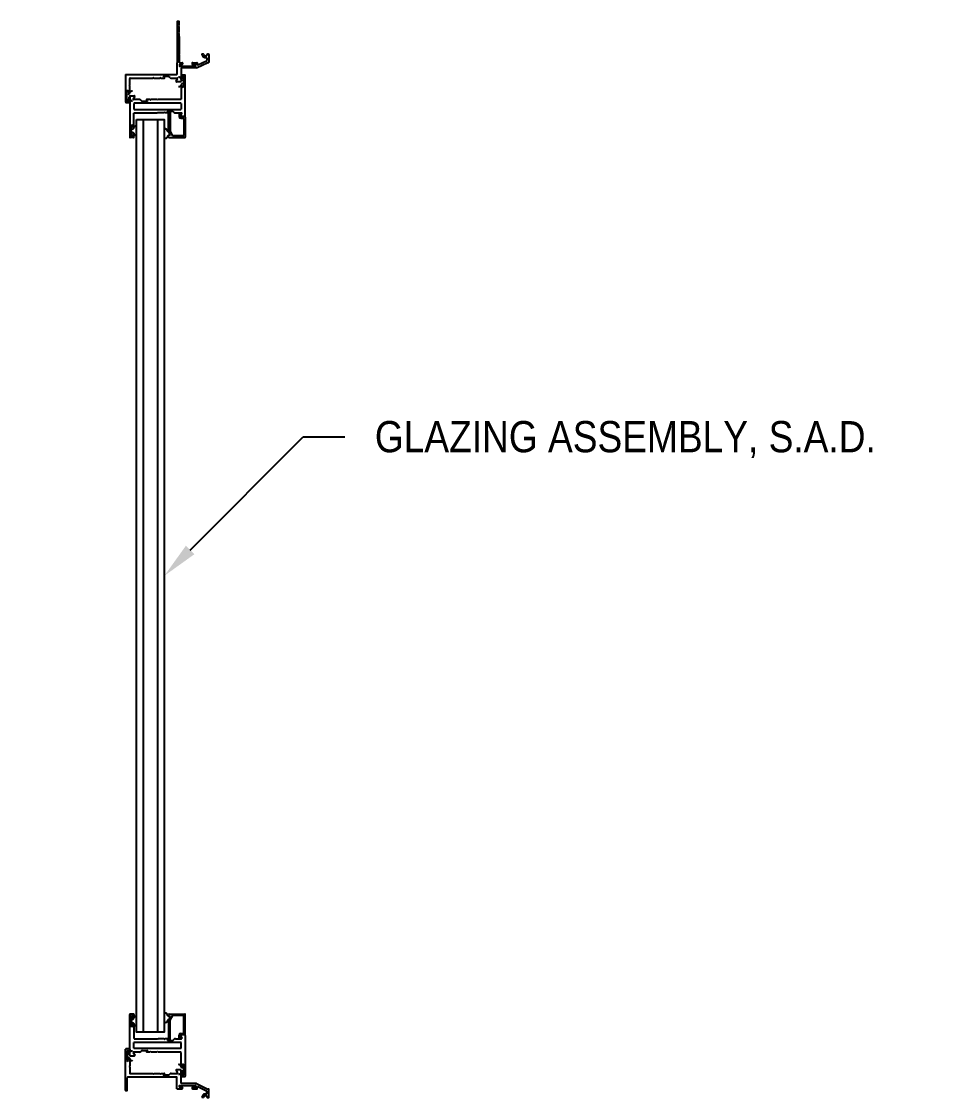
# Model space of a CAD drawing. Header units: inches. Extents: x -2661 to 42767, y -1222 to 9099.
# Drawn here: x 2329.52 to 2362.93, y 1772.34 to 1811.08 of the extents above; entities that cross this region are included whole.
import ezdxf
from ezdxf import colors
from ezdxf.entities.mleader import LeaderData, LeaderLine
from ezdxf.math import Vec2, Vec3

# ---------------------------------------------------------------- set-up
doc = ezdxf.new("R2010")
doc.units = ezdxf.units.IN
doc.header["$LTSCALE"] = 12
doc.header["$MEASUREMENT"] = 0
doc.layers.get('0').update_dxf_attribs({"linetype": 'CONTINUOUS'})
doc.layers.add('S-ANNO-NOTE', color=4, linetype='CONTINUOUS')
doc.layers.add('S-ARCH', color=1, linetype='CONTINUOUS')
doc.styles.add('Arial', font='arial.ttf', dxfattribs={"width": 0.85})

# ---------------------------------------------------------------- blocks, each defined once
blk = doc.blocks.new('WINDOW')
for p, q in [((1.854, 38.478), (1.854, 37.005)), ((1.854, 38.478), (1.854, 37.079)), ((1.922, 38.488), (1.864, 38.488)), ((1.922, 38.488), (1.864, 38.488)), ((1.914, 38.447), (1.914, 38.353)), ((1.914, 38.447), (1.914, 38.353)), ((1.932, 38.467), (1.932, 38.478)), ((1.932, 38.467), (1.932, 38.478)), ((1.912, 38.347), (1.897, 38.332)), ((1.912, 38.347), (1.897, 38.332)), ((1.897, 38.332), (1.912, 38.318)), ((1.897, 38.332), (1.912, 38.318)), ((1.912, 38.222), (1.897, 38.207)), ((1.912, 38.222), (1.897, 38.207)), ((1.897, 38.207), (1.912, 38.193)), ((1.897, 38.207), (1.912, 38.193)), ((1.912, 38.097), (1.897, 38.082)), ((1.912, 38.097), (1.897, 38.082)), ((1.897, 38.082), (1.912, 38.068)), ((1.897, 38.082), (1.912, 38.068)), ((1.914, 38.312), (1.914, 38.228)), ((1.914, 38.312), (1.914, 38.228)), ((1.914, 38.187), (1.914, 38.103)), ((1.914, 38.187), (1.914, 38.103)), ((1.914, 38.062), (1.914, 37.967)), ((1.914, 38.062), (1.914, 37.967)), ((1.934, 37.314), (1.934, 37.947)), ((1.934, 37.314), (1.934, 37.947)), ((1.934, 37.015), (1.934, 37.284)), ((1.934, 37.015), (1.934, 37.284)), ((2.8, 37.315), (2.758, 37.315)), ((2.944, 37.315), (2.987, 37.315)), ((2.997, 37.305), (2.997, 37.021)), ((1.847, 37.005), (1.847, 36.591)), ((1.847, 37.005), (1.854, 37.005)), ((1.854, 37.005), (1.847, 37.005)), ((1.934, 36.935), (1.934, 36.888)), ((1.934, 36.935), (1.934, 36.888)), ((1.944, 37.005), (2.029, 37.005)), ((1.944, 37.005), (2.029, 37.005)), ((2.029, 36.945), (1.944, 36.945)), ((2.029, 36.945), (1.944, 36.945)), ((1.944, 36.878), (2.506, 36.878)), ((1.997, 36.816), (1.997, 36.757)), ((1.997, 36.816), (1.997, 36.331)), ((2.549, 36.816), (1.997, 36.816)), ((2.421, 37.005), (2.568, 37.005)), ((2.506, 36.945), (2.421, 36.945)), ((2.516, 36.888), (2.516, 36.935)), ((2.553, 36.817), (2.961, 37.011)), ((2.578, 36.995), (2.578, 36.933)), ((2.593, 36.924), (2.911, 37.075)), ((2.917, 37.184), (2.917, 37.084)), ((-0.003, 36.576), (-0.003, 35.581)), ((-0.003, 36.576), (1.832, 36.576)), ((0.147, 36.211), (0.147, 36.436)), ((0.162, 36.451), (0.979, 36.451)), ((0.979, 36.451), (0.991, 36.464)), ((1.003, 36.464), (1.015, 36.451)), ((1.015, 36.451), (1.229, 36.451)), ((1.229, 36.451), (1.241, 36.464)), ((1.253, 36.464), (1.265, 36.451)), ((1.265, 36.451), (1.389, 36.451)), ((1.362, 36.498), (1.395, 36.465)), ((1.55, 36.511), (1.368, 36.511)), ((1.598, 36.469), (1.56, 36.507)), ((1.642, 36.451), (1.858, 36.451)), ((1.819, 36.339), (1.871, 36.429)), ((1.997, 36.548), (1.997, 36.456)), ((2.012, 36.563), (2.132, 36.563)), ((2.042, 36.456), (2.042, 36.476)), ((2.097, 36.476), (2.097, 36.151)), ((2.147, 35.078), (2.147, 36.548)), ((0.147, 35.958), (0.147, 36.181)), ((1.982, 36.316), (1.832, 36.316)), ((1.997, 36.171), (1.997, 35.693)), ((2.042, 36.151), (2.042, 36.171)), ((0.047, 35.654), (0.047, 35.979)), ((0.102, 35.979), (0.102, 35.958)), ((0.102, 35.674), (0.102, 35.654)), ((0.147, 35.798), (0.147, 34.328)), ((0.147, 35.581), (0.147, 35.674)), ((0.162, 35.813), (0.312, 35.813)), ((0.273, 35.701), (0.325, 35.791)), ((0.502, 35.678), (0.286, 35.678)), ((0.546, 35.66), (0.583, 35.623)), ((0.782, 35.632), (0.749, 35.665)), ((0.879, 35.678), (0.755, 35.678)), ((0.891, 35.666), (0.879, 35.678)), ((0.915, 35.678), (0.903, 35.666)), ((1.129, 35.678), (0.915, 35.678)), ((1.141, 35.666), (1.129, 35.678)), ((1.165, 35.678), (1.153, 35.666)), ((1.982, 35.678), (1.165, 35.678)), ((0.132, 35.566), (0.012, 35.566)), ((0.297, 35.538), (0.297, 35.338)), ((1.982, 35.553), (0.312, 35.553)), ((0.312, 35.323), (1.982, 35.323)), ((0.594, 35.618), (0.776, 35.618)), ((1.518, 35.258), (1.7, 35.258)), ((1.558, 35.258), (1.518, 35.258)), ((1.71, 35.254), (1.748, 35.217)), ((1.997, 35.538), (1.997, 35.338)), ((0.297, 34.705), (0.297, 35.183)), ((0.312, 35.198), (0.502, 35.198)), ((0.401, 35.198), (1.129, 35.198)), ((1.129, 35.198), (1.141, 35.211)), ((1.141, 35.211), (1.129, 35.198)), ((1.153, 35.211), (1.165, 35.198)), ((1.165, 35.198), (1.153, 35.211)), ((1.379, 35.198), (1.165, 35.198)), ((1.391, 35.211), (1.379, 35.198)), ((1.415, 35.198), (1.403, 35.211)), ((1.539, 35.198), (1.415, 35.198)), ((1.512, 35.245), (1.545, 35.212)), ((1.545, 35.212), (1.512, 35.245)), ((1.512, 35.245), (1.545, 35.212)), ((1.547, 34.516), (1.547, 35.206)), ((1.602, 35.214), (1.602, 34.531)), ((1.792, 35.198), (2.008, 35.198)), ((1.925, 35.178), (1.925, 35.07)), ((1.994, 35.155), (1.949, 35.19)), ((1.969, 35.086), (2.021, 35.176)), ((1.969, 35.086), (1.998, 35.136)), ((2.132, 35.063), (1.982, 35.063)), ((2.132, 35.063), (1.982, 35.063)), ((1.987, 35.008), (2.077, 35.008)), ((2.092, 34.993), (2.092, 34.383)), ((2.147, 35.048), (2.147, 34.328)), ((0.197, 34.401), (0.197, 34.726)), ((0.252, 34.726), (0.252, 34.705)), ((0.293, 34.692), (0.287, 34.687)), ((1.609, 34.404), (1.549, 34.508)), ((1.604, 34.523), (1.689, 34.376)), ((0.282, 34.313), (0.162, 34.313)), ((0.252, 34.421), (0.252, 34.401)), ((0.297, 34.328), (0.297, 34.421)), ((1.547, 34.328), (1.547, 34.389)), ((1.562, 34.404), (1.609, 34.404)), ((1.562, 34.313), (2.132, 34.313)), ((2.077, 34.368), (1.702, 34.368)), ((0.147, 1.265), (0.147, 2.735)), ((0.282, 2.75), (0.162, 2.75)), ((0.297, 2.735), (0.297, 2.642)), ((1.547, 2.735), (1.547, 2.674)), ((1.562, 2.75), (2.132, 2.75)), ((2.147, 2.015), (2.147, 2.735)), ((0.197, 2.662), (0.197, 2.337)), ((0.252, 2.642), (0.252, 2.662)), ((0.252, 2.337), (0.252, 2.358)), ((0.293, 2.371), (0.287, 2.376)), ((0.297, 2.358), (0.297, 1.88)), ((1.547, 2.547), (1.547, 1.857)), ((1.609, 2.659), (1.549, 2.555)), ((1.562, 2.659), (1.609, 2.659)), ((1.602, 1.849), (1.602, 2.533)), ((1.604, 2.54), (1.689, 2.687)), ((2.077, 2.695), (1.702, 2.695)), ((2.092, 2.07), (2.092, 2.68)), ((1.392, 2.1), (0.392, 2.1)), ((1.925, 1.885), (1.925, 1.993)), ((1.969, 1.977), (1.998, 1.927)), ((1.969, 1.977), (2.021, 1.887)), ((2.132, 2), (1.982, 2)), ((2.132, 2), (1.982, 2)), ((1.987, 2.055), (2.077, 2.055)), ((2.147, 1.985), (2.147, 0.515)), ((0.297, 1.525), (0.297, 1.725)), ((0.312, 1.865), (0.502, 1.865)), ((0.312, 1.74), (1.982, 1.74)), ((0.401, 1.865), (1.129, 1.865)), ((1.129, 1.865), (1.141, 1.852)), ((1.141, 1.852), (1.129, 1.865)), ((1.153, 1.852), (1.165, 1.865)), ((1.165, 1.865), (1.153, 1.852)), ((1.379, 1.865), (1.165, 1.865)), ((1.391, 1.852), (1.379, 1.865)), ((1.415, 1.865), (1.403, 1.852)), ((1.539, 1.865), (1.415, 1.865)), ((1.512, 1.819), (1.545, 1.851)), ((1.512, 1.819), (1.545, 1.851)), ((1.545, 1.851), (1.512, 1.819)), ((1.558, 1.805), (1.518, 1.805)), ((1.518, 1.805), (1.7, 1.805)), ((1.71, 1.809), (1.748, 1.847)), ((1.792, 1.865), (2.008, 1.865)), ((1.994, 1.908), (1.949, 1.873)), ((1.997, 1.525), (1.997, 1.725)), ((-0.003, 0.007), (-0.003, 1.482)), ((0.132, 1.497), (0.012, 1.497)), ((0.047, 1.41), (0.047, 1.085)), ((0.102, 1.39), (0.102, 1.41)), ((0.147, 1.482), (0.147, 1.39)), ((0.162, 1.25), (0.312, 1.25)), ((0.273, 1.362), (0.325, 1.272)), ((0.502, 1.385), (0.286, 1.385)), ((1.982, 1.51), (0.312, 1.51)), ((0.546, 1.403), (0.583, 1.44)), ((0.594, 1.445), (0.776, 1.445)), ((0.782, 1.431), (0.749, 1.399)), ((0.879, 1.385), (0.755, 1.385)), ((0.891, 1.398), (0.879, 1.385)), ((0.915, 1.385), (0.903, 1.398)), ((1.129, 1.385), (0.915, 1.385)), ((1.141, 1.398), (1.129, 1.385)), ((1.165, 1.385), (1.153, 1.398)), ((1.982, 1.385), (1.165, 1.385)), ((1.997, 0.892), (1.997, 1.37)), ((0.102, 1.085), (0.102, 1.105)), ((0.147, 1.105), (0.147, 0.882)), ((0.147, 0.852), (0.147, 0.627)), ((2.042, 0.912), (2.042, 0.892)), ((2.097, 0.587), (2.097, 0.912)), ((0.06, 0.007), (0.06, 0.472)), ((0.075, 0.487), (1.832, 0.487)), ((0.162, 0.612), (0.979, 0.612)), ((0.979, 0.612), (0.991, 0.599)), ((1.003, 0.599), (1.015, 0.612)), ((1.015, 0.612), (1.229, 0.612)), ((1.229, 0.612), (1.241, 0.599)), ((1.253, 0.599), (1.265, 0.612)), ((1.265, 0.612), (1.389, 0.612)), ((1.362, 0.566), (1.395, 0.598)), ((1.55, 0.552), (1.368, 0.552)), ((1.598, 0.594), (1.56, 0.556)), ((1.642, 0.612), (1.858, 0.612)), ((1.819, 0.725), (1.871, 0.635)), ((1.982, 0.747), (1.832, 0.747)), ((1.847, 0.058), (1.847, 0.472)), ((1.997, 0.247), (1.997, 0.732)), ((1.997, 0.515), (1.997, 0.607)), ((2.012, 0.5), (2.132, 0.5)), ((2.042, 0.607), (2.042, 0.587)), ((1.847, 0.058), (2.029, 0.058)), ((1.847, 0.058), (2.029, 0.058)), ((1.934, 0.128), (1.934, 0.175)), ((1.934, 0.128), (1.934, 0.175)), ((1.944, 0.185), (2.506, 0.185)), ((2.029, 0.118), (1.944, 0.118)), ((2.029, 0.118), (1.944, 0.118)), ((1.997, 0.247), (1.997, 0.307)), ((2.549, 0.247), (1.997, 0.247)), ((2.506, 0.118), (2.421, 0.118)), ((2.421, 0.058), (2.568, 0.058)), ((2.516, 0.175), (2.516, 0.128)), ((2.553, 0.246), (2.961, 0.052)), ((2.578, 0.068), (2.578, 0.13)), ((2.593, 0.139), (2.911, -0.012)), ((2.997, -0.242), (2.997, 0.042)), ((0.007, -0.003), (0.05, -0.003)), ((2.8, -0.252), (2.758, -0.252)), ((2.917, -0.121), (2.917, -0.021)), ((2.944, -0.252), (2.987, -0.252))]:
    blk.add_line(p, q)
for points in [[(2.056, 36.361), (2.051, 36.363), (2.046, 36.365), (2.042, 36.368), (2.038, 36.37), (2.034, 36.372), (2.03, 36.375), (2.027, 36.377), (2.024, 36.379), (2.022, 36.381), (2.02, 36.382), (2.018, 36.384), (2.016, 36.385), (2.014, 36.387), (2.013, 36.388), (2.012, 36.39), (2.01, 36.391), (2.009, 36.393), (2.009, 36.394), (2.008, 36.396), (2.007, 36.397), (2.006, 36.399), (2.006, 36.401), (2.005, 36.402), (2.004, 36.404), (2.003, 36.406), (2.002, 36.408), (2.002, 36.41), (2.001, 36.412), (2, 36.415), (1.999, 36.417), (1.998, 36.419), (1.997, 36.422), (1.996, 36.425), (1.995, 36.428), (1.993, 36.43), (1.992, 36.433), (1.991, 36.436), (1.99, 36.439), (1.989, 36.441), (1.987, 36.444), (1.986, 36.446), (1.985, 36.448), (1.983, 36.45), (1.982, 36.452), (1.98, 36.454), (1.979, 36.456), (1.977, 36.458), (1.975, 36.459), (1.973, 36.461), (1.971, 36.463), (1.969, 36.464), (1.967, 36.466), (1.964, 36.467), (1.962, 36.469), (1.96, 36.47), (1.957, 36.472), (1.955, 36.473), (1.952, 36.474), (1.95, 36.476), (1.947, 36.477), (1.944, 36.478), (1.941, 36.479), (1.939, 36.48), (1.936, 36.481), (1.933, 36.482), (1.929, 36.483), (1.926, 36.484), (1.922, 36.485), (1.918, 36.486), (1.913, 36.487), (1.908, 36.487), (1.901, 36.487)], [(2.056, 36.251), (2.051, 36.251), (2.046, 36.251), (2.042, 36.25), (2.038, 36.248), (2.034, 36.246), (2.03, 36.244), (2.027, 36.242), (2.024, 36.24), (2.022, 36.238), (2.02, 36.236), (2.018, 36.235), (2.016, 36.233), (2.014, 36.232), (2.013, 36.231), (2.012, 36.229), (2.01, 36.228), (2.009, 36.226), (2.009, 36.225), (2.008, 36.223), (2.007, 36.222), (2.006, 36.22), (2.006, 36.218), (2.005, 36.216), (2.004, 36.214), (2.003, 36.213), (2.002, 36.211), (2.002, 36.209), (2.001, 36.206), (2, 36.204), (1.999, 36.202), (1.998, 36.199), (1.997, 36.197), (1.996, 36.194), (1.995, 36.191), (1.993, 36.188), (1.992, 36.186), (1.991, 36.183), (1.99, 36.18), (1.989, 36.177), (1.987, 36.175), (1.986, 36.173), (1.985, 36.17), (1.983, 36.168), (1.982, 36.166), (1.98, 36.165), (1.979, 36.163), (1.977, 36.161), (1.975, 36.16), (1.973, 36.158), (1.971, 36.156), (1.969, 36.155), (1.967, 36.153), (1.964, 36.151), (1.962, 36.15), (1.96, 36.148), (1.957, 36.147), (1.955, 36.146), (1.952, 36.144), (1.95, 36.143), (1.947, 36.142), (1.944, 36.141), (1.941, 36.14), (1.939, 36.139), (1.936, 36.138), (1.933, 36.137), (1.929, 36.136), (1.926, 36.135), (1.922, 36.134), (1.918, 36.133), (1.913, 36.132), (1.908, 36.132), (1.901, 36.132)], [(0.088, 35.864), (0.093, 35.866), (0.098, 35.868), (0.102, 35.87), (0.106, 35.873), (0.11, 35.875), (0.113, 35.877), (0.117, 35.88), (0.119, 35.882), (0.122, 35.883), (0.124, 35.885), (0.126, 35.887), (0.128, 35.888), (0.13, 35.89), (0.131, 35.891), (0.132, 35.892), (0.133, 35.894), (0.134, 35.895), (0.135, 35.897), (0.136, 35.898), (0.137, 35.9), (0.138, 35.902), (0.138, 35.903), (0.139, 35.905), (0.14, 35.907), (0.141, 35.909), (0.141, 35.911), (0.142, 35.913), (0.143, 35.915), (0.144, 35.917), (0.145, 35.92), (0.146, 35.922), (0.147, 35.925), (0.148, 35.928), (0.149, 35.93), (0.15, 35.933), (0.152, 35.936), (0.153, 35.939), (0.154, 35.942), (0.155, 35.944), (0.157, 35.947), (0.158, 35.949), (0.159, 35.951), (0.161, 35.953), (0.162, 35.955), (0.164, 35.957), (0.165, 35.959), (0.167, 35.96), (0.169, 35.962), (0.171, 35.964), (0.173, 35.965), (0.175, 35.967), (0.177, 35.969), (0.179, 35.97), (0.182, 35.972), (0.184, 35.973), (0.187, 35.975), (0.189, 35.976), (0.192, 35.977), (0.194, 35.978), (0.197, 35.98), (0.2, 35.981), (0.202, 35.982), (0.205, 35.983), (0.208, 35.984), (0.211, 35.985), (0.215, 35.986), (0.218, 35.987), (0.222, 35.988), (0.226, 35.989), (0.231, 35.989), (0.236, 35.99), (0.242, 35.99)], [(0.088, 35.754), (0.093, 35.754), (0.098, 35.753), (0.102, 35.752), (0.106, 35.751), (0.11, 35.749), (0.113, 35.747), (0.117, 35.745), (0.119, 35.743), (0.122, 35.741), (0.124, 35.739), (0.126, 35.738), (0.128, 35.736), (0.13, 35.735), (0.131, 35.733), (0.132, 35.732), (0.133, 35.731), (0.134, 35.729), (0.135, 35.728), (0.136, 35.726), (0.137, 35.724), (0.138, 35.723), (0.138, 35.721), (0.139, 35.719), (0.14, 35.717), (0.141, 35.715), (0.141, 35.713), (0.142, 35.711), (0.143, 35.709), (0.144, 35.707), (0.145, 35.705), (0.146, 35.702), (0.147, 35.7), (0.148, 35.697), (0.149, 35.694), (0.15, 35.691), (0.152, 35.688), (0.153, 35.686), (0.154, 35.683), (0.155, 35.68), (0.157, 35.678), (0.158, 35.675), (0.159, 35.673), (0.161, 35.671), (0.162, 35.669), (0.164, 35.667), (0.165, 35.666), (0.167, 35.664), (0.169, 35.662), (0.171, 35.661), (0.173, 35.659), (0.175, 35.657), (0.177, 35.656), (0.179, 35.654), (0.182, 35.653), (0.184, 35.651), (0.187, 35.65), (0.189, 35.649), (0.192, 35.647), (0.194, 35.646), (0.197, 35.645), (0.2, 35.644), (0.202, 35.643), (0.205, 35.642), (0.208, 35.641), (0.211, 35.639), (0.215, 35.638), (0.218, 35.637), (0.222, 35.636), (0.226, 35.636), (0.231, 35.635), (0.236, 35.635), (0.242, 35.635)], [(0.238, 34.611), (0.243, 34.613), (0.248, 34.615), (0.252, 34.618), (0.256, 34.62), (0.26, 34.622), (0.263, 34.625), (0.267, 34.627), (0.269, 34.629), (0.272, 34.631), (0.274, 34.632), (0.276, 34.634), (0.278, 34.635), (0.28, 34.637), (0.281, 34.638), (0.282, 34.64), (0.283, 34.641), (0.284, 34.643), (0.285, 34.644), (0.286, 34.646), (0.287, 34.647), (0.288, 34.649), (0.288, 34.651), (0.289, 34.652), (0.29, 34.654), (0.291, 34.656), (0.291, 34.658), (0.292, 34.66), (0.293, 34.662), (0.294, 34.665), (0.295, 34.667), (0.296, 34.669), (0.297, 34.672), (0.298, 34.675), (0.299, 34.678), (0.3, 34.68), (0.302, 34.683), (0.303, 34.686), (0.304, 34.689), (0.305, 34.691), (0.307, 34.694), (0.308, 34.696), (0.309, 34.698), (0.311, 34.7), (0.312, 34.702), (0.314, 34.704), (0.315, 34.706), (0.317, 34.708), (0.319, 34.709), (0.321, 34.711), (0.323, 34.713), (0.325, 34.714), (0.327, 34.716), (0.329, 34.717), (0.332, 34.719), (0.334, 34.72), (0.337, 34.722), (0.339, 34.723), (0.342, 34.724), (0.344, 34.726), (0.347, 34.727), (0.35, 34.728), (0.352, 34.729), (0.355, 34.73), (0.358, 34.731), (0.361, 34.732), (0.365, 34.733), (0.368, 34.734), (0.372, 34.735), (0.376, 34.736), (0.381, 34.737), (0.386, 34.737), (0.392, 34.737)], [(0.238, 34.501), (0.243, 34.501), (0.248, 34.501), (0.252, 34.5), (0.256, 34.498), (0.26, 34.496), (0.263, 34.494), (0.267, 34.492), (0.269, 34.49), (0.272, 34.488), (0.274, 34.486), (0.276, 34.485), (0.278, 34.483), (0.28, 34.482), (0.281, 34.481), (0.282, 34.479), (0.283, 34.478), (0.284, 34.476), (0.285, 34.475), (0.286, 34.473), (0.287, 34.472), (0.288, 34.47), (0.288, 34.468), (0.289, 34.466), (0.29, 34.464), (0.291, 34.463), (0.291, 34.461), (0.292, 34.459), (0.293, 34.456), (0.294, 34.454), (0.295, 34.452), (0.296, 34.449), (0.297, 34.447), (0.298, 34.444), (0.299, 34.441), (0.3, 34.438), (0.302, 34.436), (0.303, 34.433), (0.304, 34.43), (0.305, 34.427), (0.307, 34.425), (0.308, 34.423), (0.309, 34.42), (0.311, 34.418), (0.312, 34.416), (0.314, 34.415), (0.315, 34.413), (0.317, 34.411), (0.319, 34.41), (0.321, 34.408), (0.323, 34.406), (0.325, 34.405), (0.327, 34.403), (0.329, 34.401), (0.332, 34.4), (0.334, 34.398), (0.337, 34.397), (0.339, 34.396), (0.342, 34.394), (0.344, 34.393), (0.347, 34.392), (0.35, 34.391), (0.352, 34.39), (0.355, 34.389), (0.358, 34.388), (0.361, 34.387), (0.365, 34.386), (0.368, 34.385), (0.372, 34.384), (0.376, 34.383), (0.381, 34.382), (0.386, 34.382), (0.392, 34.382)], [(1.561, 34.5), (1.556, 34.502), (1.551, 34.504), (1.547, 34.506), (1.543, 34.509), (1.539, 34.511), (1.536, 34.513), (1.533, 34.515), (1.53, 34.518), (1.527, 34.519), (1.525, 34.521), (1.523, 34.523), (1.521, 34.524), (1.519, 34.526), (1.518, 34.527), (1.517, 34.528), (1.516, 34.53), (1.515, 34.531), (1.514, 34.533), (1.513, 34.534), (1.512, 34.536), (1.511, 34.538), (1.511, 34.539), (1.51, 34.541), (1.509, 34.543), (1.508, 34.545), (1.508, 34.547), (1.507, 34.549), (1.506, 34.551), (1.505, 34.553), (1.504, 34.556), (1.503, 34.558), (1.502, 34.561), (1.501, 34.564), (1.5, 34.566), (1.499, 34.569), (1.497, 34.572), (1.496, 34.575), (1.495, 34.578), (1.494, 34.58), (1.493, 34.583), (1.491, 34.585), (1.49, 34.587), (1.489, 34.589), (1.487, 34.591), (1.486, 34.593), (1.484, 34.595), (1.482, 34.596), (1.48, 34.598), (1.478, 34.6), (1.476, 34.601), (1.474, 34.603), (1.472, 34.605), (1.47, 34.606), (1.467, 34.608), (1.465, 34.609), (1.462, 34.611), (1.46, 34.612), (1.457, 34.613), (1.455, 34.614), (1.452, 34.615), (1.449, 34.617), (1.447, 34.618), (1.444, 34.619), (1.441, 34.62), (1.438, 34.621), (1.435, 34.622), (1.431, 34.623), (1.427, 34.624), (1.423, 34.625), (1.418, 34.625), (1.413, 34.626), (1.407, 34.626)], [(1.561, 34.39), (1.556, 34.39), (1.551, 34.389), (1.547, 34.388), (1.543, 34.387), (1.539, 34.385), (1.536, 34.383), (1.533, 34.381), (1.53, 34.379), (1.527, 34.377), (1.525, 34.375), (1.523, 34.374), (1.521, 34.372), (1.519, 34.371), (1.518, 34.369), (1.517, 34.368), (1.516, 34.367), (1.515, 34.365), (1.514, 34.364), (1.513, 34.362), (1.512, 34.36), (1.511, 34.359), (1.511, 34.357), (1.51, 34.355), (1.509, 34.353), (1.508, 34.351), (1.508, 34.349), (1.507, 34.347), (1.506, 34.345), (1.505, 34.343), (1.504, 34.341), (1.503, 34.338), (1.502, 34.336), (1.501, 34.333), (1.5, 34.33), (1.499, 34.327), (1.497, 34.324), (1.496, 34.322), (1.495, 34.319), (1.494, 34.316), (1.493, 34.314), (1.491, 34.311), (1.49, 34.309), (1.489, 34.307), (1.487, 34.305), (1.486, 34.303), (1.484, 34.302), (1.482, 34.3), (1.48, 34.298), (1.478, 34.297), (1.476, 34.295), (1.474, 34.293), (1.472, 34.292), (1.47, 34.29), (1.467, 34.289), (1.465, 34.287), (1.462, 34.286), (1.46, 34.285), (1.457, 34.283), (1.455, 34.282), (1.452, 34.281), (1.449, 34.28), (1.447, 34.279), (1.444, 34.278), (1.441, 34.276), (1.438, 34.275), (1.435, 34.274), (1.431, 34.273), (1.427, 34.272), (1.423, 34.272), (1.418, 34.271), (1.413, 34.271), (1.407, 34.271)], [(1.561, 2.674), (1.556, 2.673), (1.551, 2.674), (1.547, 2.675), (1.543, 2.676), (1.539, 2.678), (1.536, 2.68), (1.533, 2.682), (1.53, 2.684), (1.527, 2.686), (1.525, 2.688), (1.523, 2.69), (1.521, 2.691), (1.519, 2.693), (1.518, 2.694), (1.517, 2.695), (1.516, 2.697), (1.515, 2.698), (1.514, 2.7), (1.513, 2.701), (1.512, 2.703), (1.511, 2.705), (1.511, 2.706), (1.51, 2.708), (1.509, 2.71), (1.508, 2.712), (1.508, 2.714), (1.507, 2.716), (1.506, 2.718), (1.505, 2.72), (1.504, 2.723), (1.503, 2.725), (1.502, 2.728), (1.501, 2.73), (1.5, 2.733), (1.499, 2.736), (1.497, 2.739), (1.496, 2.742), (1.495, 2.744), (1.494, 2.747), (1.493, 2.75), (1.491, 2.752), (1.49, 2.754), (1.489, 2.756), (1.487, 2.758), (1.486, 2.76), (1.484, 2.762), (1.482, 2.763), (1.48, 2.765), (1.478, 2.767), (1.476, 2.768), (1.474, 2.77), (1.472, 2.771), (1.47, 2.773), (1.467, 2.775), (1.465, 2.776), (1.462, 2.777), (1.46, 2.779), (1.457, 2.78), (1.455, 2.781), (1.452, 2.782), (1.449, 2.783), (1.447, 2.785), (1.444, 2.786), (1.441, 2.787), (1.438, 2.788), (1.435, 2.789), (1.431, 2.79), (1.427, 2.791), (1.423, 2.792), (1.418, 2.792), (1.413, 2.793), (1.407, 2.793)], [(0.238, 2.562), (0.243, 2.562), (0.248, 2.563), (0.252, 2.564), (0.256, 2.565), (0.26, 2.567), (0.263, 2.569), (0.267, 2.571), (0.269, 2.573), (0.272, 2.575), (0.274, 2.577), (0.276, 2.578), (0.278, 2.58), (0.28, 2.581), (0.281, 2.583), (0.282, 2.584), (0.283, 2.585), (0.284, 2.587), (0.285, 2.588), (0.286, 2.59), (0.287, 2.592), (0.288, 2.593), (0.288, 2.595), (0.289, 2.597), (0.29, 2.599), (0.291, 2.601), (0.291, 2.603), (0.292, 2.605), (0.293, 2.607), (0.294, 2.609), (0.295, 2.611), (0.296, 2.614), (0.297, 2.616), (0.298, 2.619), (0.299, 2.622), (0.3, 2.625), (0.302, 2.628), (0.303, 2.63), (0.304, 2.633), (0.305, 2.636), (0.307, 2.638), (0.308, 2.641), (0.309, 2.643), (0.311, 2.645), (0.312, 2.647), (0.314, 2.649), (0.315, 2.65), (0.317, 2.652), (0.319, 2.654), (0.321, 2.655), (0.323, 2.657), (0.325, 2.659), (0.327, 2.66), (0.329, 2.662), (0.332, 2.663), (0.334, 2.665), (0.337, 2.666), (0.339, 2.668), (0.342, 2.669), (0.344, 2.67), (0.347, 2.671), (0.35, 2.672), (0.352, 2.673), (0.355, 2.674), (0.358, 2.676), (0.361, 2.677), (0.365, 2.678), (0.368, 2.679), (0.372, 2.68), (0.376, 2.68), (0.381, 2.681), (0.386, 2.681), (0.392, 2.681)], [(0.238, 2.452), (0.243, 2.45), (0.248, 2.448), (0.252, 2.446), (0.256, 2.443), (0.26, 2.441), (0.263, 2.439), (0.267, 2.437), (0.269, 2.434), (0.272, 2.433), (0.274, 2.431), (0.276, 2.429), (0.278, 2.428), (0.28, 2.426), (0.281, 2.425), (0.282, 2.424), (0.283, 2.422), (0.284, 2.421), (0.285, 2.419), (0.286, 2.418), (0.287, 2.416), (0.288, 2.414), (0.288, 2.413), (0.289, 2.411), (0.29, 2.409), (0.291, 2.407), (0.291, 2.405), (0.292, 2.403), (0.293, 2.401), (0.294, 2.399), (0.295, 2.396), (0.296, 2.394), (0.297, 2.391), (0.298, 2.389), (0.299, 2.386), (0.3, 2.383), (0.302, 2.38), (0.303, 2.377), (0.304, 2.374), (0.305, 2.372), (0.307, 2.369), (0.308, 2.367), (0.309, 2.365), (0.311, 2.363), (0.312, 2.361), (0.314, 2.359), (0.315, 2.357), (0.317, 2.356), (0.319, 2.354), (0.321, 2.352), (0.323, 2.351), (0.325, 2.349), (0.327, 2.347), (0.329, 2.346), (0.332, 2.344), (0.334, 2.343), (0.337, 2.341), (0.339, 2.34), (0.342, 2.339), (0.344, 2.338), (0.347, 2.337), (0.35, 2.335), (0.352, 2.334), (0.355, 2.333), (0.358, 2.332), (0.361, 2.331), (0.365, 2.33), (0.368, 2.329), (0.372, 2.328), (0.376, 2.327), (0.381, 2.327), (0.386, 2.326), (0.392, 2.326)], [(1.561, 2.564), (1.556, 2.562), (1.551, 2.559), (1.547, 2.557), (1.543, 2.555), (1.539, 2.552), (1.536, 2.55), (1.533, 2.548), (1.53, 2.546), (1.527, 2.544), (1.525, 2.542), (1.523, 2.541), (1.521, 2.539), (1.519, 2.538), (1.518, 2.536), (1.517, 2.535), (1.516, 2.533), (1.515, 2.532), (1.514, 2.53), (1.513, 2.529), (1.512, 2.527), (1.511, 2.526), (1.511, 2.524), (1.51, 2.522), (1.509, 2.52), (1.508, 2.518), (1.508, 2.516), (1.507, 2.514), (1.506, 2.512), (1.505, 2.51), (1.504, 2.507), (1.503, 2.505), (1.502, 2.502), (1.501, 2.5), (1.5, 2.497), (1.499, 2.494), (1.497, 2.491), (1.496, 2.488), (1.495, 2.486), (1.494, 2.483), (1.493, 2.481), (1.491, 2.478), (1.49, 2.476), (1.489, 2.474), (1.487, 2.472), (1.486, 2.47), (1.484, 2.469), (1.482, 2.467), (1.48, 2.465), (1.478, 2.464), (1.476, 2.462), (1.474, 2.46), (1.472, 2.459), (1.47, 2.457), (1.467, 2.456), (1.465, 2.454), (1.462, 2.453), (1.46, 2.451), (1.457, 2.45), (1.455, 2.449), (1.452, 2.448), (1.449, 2.447), (1.447, 2.446), (1.444, 2.444), (1.441, 2.443), (1.438, 2.442), (1.435, 2.441), (1.431, 2.44), (1.427, 2.439), (1.423, 2.439), (1.418, 2.438), (1.413, 2.438), (1.407, 2.437)], [(0.088, 1.31), (0.093, 1.309), (0.098, 1.31), (0.102, 1.311), (0.106, 1.312), (0.11, 1.314), (0.113, 1.316), (0.117, 1.318), (0.119, 1.32), (0.122, 1.322), (0.124, 1.324), (0.126, 1.326), (0.128, 1.327), (0.13, 1.328), (0.131, 1.33), (0.132, 1.331), (0.133, 1.333), (0.134, 1.334), (0.135, 1.336), (0.136, 1.337), (0.137, 1.339), (0.138, 1.341), (0.138, 1.342), (0.139, 1.344), (0.14, 1.346), (0.141, 1.348), (0.141, 1.35), (0.142, 1.352), (0.143, 1.354), (0.144, 1.356), (0.145, 1.359), (0.146, 1.361), (0.147, 1.364), (0.148, 1.366), (0.149, 1.369), (0.15, 1.372), (0.152, 1.375), (0.153, 1.378), (0.154, 1.38), (0.155, 1.383), (0.157, 1.386), (0.158, 1.388), (0.159, 1.39), (0.161, 1.392), (0.162, 1.394), (0.164, 1.396), (0.165, 1.398), (0.167, 1.399), (0.169, 1.401), (0.171, 1.403), (0.173, 1.404), (0.175, 1.406), (0.177, 1.407), (0.179, 1.409), (0.182, 1.411), (0.184, 1.412), (0.187, 1.413), (0.189, 1.415), (0.192, 1.416), (0.194, 1.417), (0.197, 1.418), (0.2, 1.419), (0.202, 1.421), (0.205, 1.422), (0.208, 1.423), (0.211, 1.424), (0.215, 1.425), (0.218, 1.426), (0.222, 1.427), (0.226, 1.428), (0.231, 1.428), (0.236, 1.429), (0.242, 1.429)], [(0.088, 1.2), (0.093, 1.197), (0.098, 1.195), (0.102, 1.193), (0.106, 1.191), (0.11, 1.188), (0.113, 1.186), (0.117, 1.184), (0.119, 1.182), (0.122, 1.18), (0.124, 1.178), (0.126, 1.176), (0.128, 1.175), (0.13, 1.174), (0.131, 1.172), (0.132, 1.171), (0.133, 1.169), (0.134, 1.168), (0.135, 1.166), (0.136, 1.165), (0.137, 1.163), (0.138, 1.162), (0.138, 1.16), (0.139, 1.158), (0.14, 1.156), (0.141, 1.154), (0.141, 1.152), (0.142, 1.15), (0.143, 1.148), (0.144, 1.146), (0.145, 1.143), (0.146, 1.141), (0.147, 1.138), (0.148, 1.136), (0.149, 1.133), (0.15, 1.13), (0.152, 1.127), (0.153, 1.124), (0.154, 1.122), (0.155, 1.119), (0.157, 1.116), (0.158, 1.114), (0.159, 1.112), (0.161, 1.11), (0.162, 1.108), (0.164, 1.106), (0.165, 1.105), (0.167, 1.103), (0.169, 1.101), (0.171, 1.1), (0.173, 1.098), (0.175, 1.096), (0.177, 1.095), (0.179, 1.093), (0.182, 1.092), (0.184, 1.09), (0.187, 1.089), (0.189, 1.087), (0.192, 1.086), (0.194, 1.085), (0.197, 1.084), (0.2, 1.083), (0.202, 1.082), (0.205, 1.08), (0.208, 1.079), (0.211, 1.078), (0.215, 1.077), (0.218, 1.076), (0.222, 1.075), (0.226, 1.074), (0.231, 1.074), (0.236, 1.074), (0.242, 1.073)], [(2.056, 0.812), (2.051, 0.812), (2.046, 0.813), (2.042, 0.814), (2.038, 0.815), (2.034, 0.817), (2.03, 0.819), (2.027, 0.821), (2.024, 0.823), (2.022, 0.825), (2.02, 0.827), (2.018, 0.828), (2.016, 0.83), (2.014, 0.831), (2.013, 0.833), (2.012, 0.834), (2.01, 0.835), (2.009, 0.837), (2.009, 0.838), (2.008, 0.84), (2.007, 0.842), (2.006, 0.843), (2.006, 0.845), (2.005, 0.847), (2.004, 0.849), (2.003, 0.851), (2.002, 0.853), (2.002, 0.855), (2.001, 0.857), (2, 0.859), (1.999, 0.861), (1.998, 0.864), (1.997, 0.866), (1.996, 0.869), (1.995, 0.872), (1.993, 0.875), (1.992, 0.878), (1.991, 0.88), (1.99, 0.883), (1.989, 0.886), (1.987, 0.888), (1.986, 0.891), (1.985, 0.893), (1.983, 0.895), (1.982, 0.897), (1.98, 0.899), (1.979, 0.9), (1.977, 0.902), (1.975, 0.904), (1.973, 0.905), (1.971, 0.907), (1.969, 0.909), (1.967, 0.91), (1.964, 0.912), (1.962, 0.913), (1.96, 0.915), (1.957, 0.916), (1.955, 0.918), (1.952, 0.919), (1.95, 0.92), (1.947, 0.921), (1.944, 0.922), (1.941, 0.923), (1.939, 0.924), (1.936, 0.926), (1.933, 0.927), (1.929, 0.928), (1.926, 0.929), (1.922, 0.93), (1.918, 0.93), (1.913, 0.931), (1.908, 0.931), (1.901, 0.931)], [(2.056, 0.702), (2.051, 0.7), (2.046, 0.698), (2.042, 0.696), (2.038, 0.693), (2.034, 0.691), (2.03, 0.689), (2.027, 0.687), (2.024, 0.684), (2.022, 0.683), (2.02, 0.681), (2.018, 0.679), (2.016, 0.678), (2.014, 0.676), (2.013, 0.675), (2.012, 0.674), (2.01, 0.672), (2.009, 0.671), (2.009, 0.669), (2.008, 0.668), (2.007, 0.666), (2.006, 0.664), (2.006, 0.663), (2.005, 0.661), (2.004, 0.659), (2.003, 0.657), (2.002, 0.655), (2.002, 0.653), (2.001, 0.651), (2, 0.649), (1.999, 0.646), (1.998, 0.644), (1.997, 0.641), (1.996, 0.639), (1.995, 0.636), (1.993, 0.633), (1.992, 0.63), (1.991, 0.627), (1.99, 0.624), (1.989, 0.622), (1.987, 0.619), (1.986, 0.617), (1.985, 0.615), (1.983, 0.613), (1.982, 0.611), (1.98, 0.609), (1.979, 0.607), (1.977, 0.606), (1.975, 0.604), (1.973, 0.602), (1.971, 0.601), (1.969, 0.599), (1.967, 0.597), (1.964, 0.596), (1.962, 0.594), (1.96, 0.593), (1.957, 0.591), (1.955, 0.59), (1.952, 0.589), (1.95, 0.588), (1.947, 0.587), (1.944, 0.585), (1.941, 0.584), (1.939, 0.583), (1.936, 0.582), (1.933, 0.581), (1.929, 0.58), (1.926, 0.579), (1.922, 0.578), (1.918, 0.577), (1.913, 0.577), (1.908, 0.576), (1.901, 0.576)]]:
    blk.add_lwpolyline(points)
for points in [[(0.392, 34.963), (1.392, 34.963), (1.392, 2.1), (0.392, 2.1)], [(1.142, 2.1), (0.642, 2.1), (0.642, 34.963), (1.142, 34.963)]]:
    blk.add_lwpolyline(points, close=True)
blk.add_circle((1.923, 38.219), 0.00001)
for centre, radius, start, end in [((1.864, 38.478), 0.01, 90, 180), ((1.864, 38.478), 0.01, 90, 180), ((1.906, 38.353), 0.008, 315, 0), ((1.906, 38.353), 0.008, 315, 0), ((1.924, 38.447), 0.01, 95.7392, 180), ((1.924, 38.447), 0.01, 95.7392, 180), ((1.922, 38.478), 0.01, 0, 90), ((1.922, 38.478), 0.01, 0, 90), ((1.922, 38.467), 0.01, 275.7392, 0), ((1.922, 38.467), 0.01, 275.7392, 0), ((1.906, 38.312), 0.008, 0, 45), ((1.906, 38.312), 0.008, 0, 45), ((1.906, 38.228), 0.008, 315, 0), ((1.906, 38.228), 0.008, 315, 0), ((1.906, 38.187), 0.008, 0, 45), ((1.906, 38.187), 0.008, 0, 45), ((1.906, 38.103), 0.008, 315, 0), ((1.906, 38.103), 0.008, 315, 0), ((1.906, 38.062), 0.008, 0, 45), ((1.906, 38.062), 0.008, 0, 45), ((1.924, 37.967), 0.01, 180, 270), ((1.924, 37.967), 0.01, 180, 270), ((1.924, 37.947), 0.01, 0, 90), ((1.924, 37.947), 0.01, 0, 90), ((1.934, 37.299), 0.015, 90, 270), ((1.934, 37.299), 0.015, 90, 270), ((2.758, 37.305), 0.01, 90, 184.9885), ((2.872, 37.315), 0.125, 184.9885, 285.0261), ((2.8, 37.305), 0.01, 7.9281, 90), ((2.872, 37.315), 0.0625, 187.9281, 352.0719), ((2.907, 37.184), 0.01, 0, 105.0261), ((2.944, 37.305), 0.01, 90, 172.0719), ((2.987, 37.305), 0.01, 0, 90), ((1.944, 37.015), 0.01, 180, 270), ((1.944, 37.015), 0.01, 180, 270), ((1.944, 36.935), 0.01, 90, 180), ((1.944, 36.935), 0.01, 90, 180), ((1.944, 36.888), 0.01, 180, 270), ((1.944, 36.888), 0.01, 180, 270), ((2.029, 36.975), 0.03, 270, 90), ((2.029, 36.975), 0.03, 270, 90), ((2.421, 36.975), 0.03, 90, 270), ((2.506, 36.935), 0.01, 0, 90), ((2.506, 36.888), 0.01, 270, 0), ((2.549, 36.826), 0.01, 270, 295.4167), ((2.568, 36.995), 0.01, 0, 90), ((2.588, 36.933), 0.01, 180, 295.4167), ((2.907, 37.084), 0.01, 295.4167, 0), ((2.966, 37.002), 0.01, 49.1783, 115.4167), ((2.982, 37.021), 0.015, 229.1783, 0), ((0.162, 36.436), 0.015, 90, 180), ((0.997, 36.458), 0.008, 90, 135), ((0.997, 36.458), 0.008, 45, 90), ((1.247, 36.458), 0.008, 90, 135), ((1.247, 36.458), 0.008, 45, 90), ((1.368, 36.503), 0.008, 90, 225), ((1.389, 36.459), 0.008, 270, 0), ((1.389, 36.459), 0.008, 0, 45), ((1.55, 36.496), 0.015, 45, 90), ((1.642, 36.513), 0.062, 225, 270), ((1.832, 36.591), 0.015, 270, 0), ((1.858, 36.436), 0.015, 330, 90), ((2.012, 36.548), 0.015, 90, 180), ((2.019, 36.456), 0.0225, 180, 270), ((2.019, 36.456), 0.0225, 270, 0), ((2.069, 36.476), 0.0275, 90, 180), ((2.069, 36.476), 0.0275, 0, 90), ((2.132, 36.548), 0.015, 0, 90), ((0.147, 36.196), 0.015, 90, 270), ((1.832, 36.331), 0.015, 150, 270), ((1.982, 36.331), 0.015, 270, 0), ((2.019, 36.171), 0.0225, 90, 180), ((2.019, 36.171), 0.0225, 0, 90), ((2.069, 36.151), 0.0275, 180, 270), ((2.069, 36.151), 0.0275, 270, 0), ((0.074, 35.979), 0.0275, 90, 180), ((0.074, 35.654), 0.0275, 180, 270), ((0.074, 35.979), 0.0275, 0, 90), ((0.074, 35.654), 0.0275, 270, 0), ((0.124, 35.958), 0.0225, 180, 270), ((0.124, 35.674), 0.0225, 90, 180), ((0.124, 35.958), 0.0225, 270, 0), ((0.124, 35.674), 0.0225, 0, 90), ((0.162, 35.798), 0.015, 90, 180), ((0.286, 35.693), 0.015, 150, 270), ((0.312, 35.798), 0.015, 330, 90), ((0.502, 35.616), 0.062, 45, 90), ((0.755, 35.67), 0.008, 90, 180), ((0.755, 35.67), 0.008, 180, 225), ((0.897, 35.671), 0.008, 225, 270), ((0.897, 35.671), 0.008, 270, 315), ((1.147, 35.671), 0.008, 225, 270), ((1.147, 35.671), 0.008, 270, 315), ((1.982, 35.693), 0.015, 270, 0), ((0.012, 35.581), 0.015, 181.4031, 269.9924), ((0.132, 35.581), 0.015, 270, 0), ((0.312, 35.538), 0.015, 90, 180), ((0.312, 35.338), 0.015, 180, 270), ((0.594, 35.633), 0.015, 225, 270), ((0.776, 35.626), 0.008, 270, 45), ((1.518, 35.25), 0.008, 90, 225), ((1.518, 35.25), 0.008, 90, 225), ((1.518, 35.25), 0.008, 90, 225), ((1.558, 35.214), 0.0442, 0, 90), ((1.7, 35.243), 0.015, 45, 90), ((1.982, 35.538), 0.015, 0, 90), ((1.982, 35.338), 0.015, 270, 0), ((0.312, 35.183), 0.015, 90, 180), ((1.147, 35.205), 0.008, 90, 135), ((1.147, 35.205), 0.008, 90, 135), ((1.147, 35.205), 0.008, 45, 90), ((1.147, 35.205), 0.008, 45, 90), ((1.397, 35.205), 0.008, 90, 135), ((1.397, 35.205), 0.008, 45, 90), ((1.539, 35.206), 0.008, 270, 0), ((1.539, 35.206), 0.008, 0, 45), ((1.539, 35.206), 0.008, 0, 45), ((1.539, 35.206), 0.008, 0, 45), ((1.792, 35.26), 0.062, 225, 270), ((1.94, 35.178), 0.015, 52.125, 180), ((1.987, 35.07), 0.062, 180, 270), ((1.982, 35.078), 0.015, 150, 180), ((1.982, 35.078), 0.015, 150, 270), ((1.982, 35.078), 0.015, 150, 270), ((1.982, 35.078), 0.015, 180, 270), ((1.985, 35.143), 0.015, 330, 52.125), ((2.008, 35.183), 0.015, 330, 90), ((2.077, 34.993), 0.015, 0, 90), ((2.132, 35.078), 0.015, 270, 0), ((2.132, 35.048), 0.015, 0, 90), ((0.224, 34.726), 0.0275, 90, 180), ((0.224, 34.726), 0.0275, 0, 90), ((0.274, 34.705), 0.0225, 180, 270), ((0.274, 34.705), 0.0225, 270, 0), ((1.562, 34.516), 0.015, 180, 210), ((1.617, 34.531), 0.015, 180, 210), ((0.162, 34.328), 0.015, 180, 270), ((0.224, 34.401), 0.0275, 180, 270), ((0.224, 34.401), 0.0275, 270, 0), ((0.274, 34.421), 0.0225, 90, 180), ((0.274, 34.421), 0.0225, 0, 90), ((0.282, 34.328), 0.015, 270, 0), ((1.562, 34.389), 0.015, 90, 180), ((1.562, 34.328), 0.015, 180, 270), ((1.702, 34.383), 0.015, 210, 270), ((2.077, 34.383), 0.015, 270, 0), ((2.132, 34.328), 0.015, 270, 0), ((0.162, 2.735), 0.015, 90, 180), ((0.282, 2.735), 0.015, 0, 90), ((1.562, 2.735), 0.015, 90, 180), ((2.132, 2.735), 0.015, 0, 90), ((0.224, 2.662), 0.0275, 90, 180), ((0.224, 2.337), 0.0275, 180, 270), ((0.224, 2.662), 0.0275, 0, 90), ((0.224, 2.337), 0.0275, 270, 0), ((0.274, 2.642), 0.0225, 180, 270), ((0.274, 2.358), 0.0225, 90, 180), ((0.274, 2.642), 0.0225, 270, 0), ((0.274, 2.358), 0.0225, 0, 90), ((1.562, 2.674), 0.015, 180, 270), ((1.562, 2.547), 0.015, 150, 180), ((1.617, 2.533), 0.015, 150, 180), ((1.702, 2.68), 0.015, 90, 150), ((2.077, 2.68), 0.015, 0, 90), ((1.987, 1.993), 0.062, 90, 180), ((1.982, 1.985), 0.015, 90, 210), ((1.982, 1.985), 0.015, 90, 180), ((1.982, 1.985), 0.015, 90, 210), ((1.982, 1.985), 0.015, 180, 210), ((2.077, 2.07), 0.015, 270, 0), ((2.132, 2.015), 0.015, 270, 0), ((2.132, 1.985), 0.015, 0, 90), ((0.312, 1.88), 0.015, 180, 270), ((0.312, 1.725), 0.015, 90, 180), ((1.147, 1.858), 0.008, 225, 270), ((1.147, 1.858), 0.008, 225, 270), ((1.147, 1.858), 0.008, 270, 315), ((1.147, 1.858), 0.008, 270, 315), ((1.397, 1.858), 0.008, 225, 270), ((1.397, 1.858), 0.008, 270, 315), ((1.518, 1.813), 0.008, 135, 270), ((1.518, 1.813), 0.008, 135, 270), ((1.518, 1.813), 0.008, 135, 270), ((1.539, 1.857), 0.008, 0, 90), ((1.539, 1.857), 0.008, 315, 0), ((1.539, 1.857), 0.008, 315, 0), ((1.539, 1.857), 0.008, 315, 0), ((1.558, 1.849), 0.0442, 270, 0), ((1.7, 1.82), 0.015, 270, 315), ((1.792, 1.803), 0.062, 90, 135), ((1.94, 1.885), 0.015, 180, 307.875), ((1.982, 1.725), 0.015, 0, 90), ((1.985, 1.92), 0.015, 307.875, 30), ((2.008, 1.88), 0.015, 270, 30), ((0.012, 1.482), 0.015, 90.0076, 178.5969), ((0.074, 1.41), 0.0275, 90, 180), ((0.074, 1.41), 0.0275, 0, 90), ((0.124, 1.39), 0.0225, 180, 270), ((0.124, 1.39), 0.0225, 270, 0), ((0.132, 1.482), 0.015, 0, 90), ((0.162, 1.265), 0.015, 180, 270), ((0.286, 1.37), 0.015, 90, 210), ((0.312, 1.525), 0.015, 180, 270), ((0.312, 1.265), 0.015, 270, 30), ((0.502, 1.447), 0.062, 270, 315), ((0.594, 1.43), 0.015, 90, 135), ((0.755, 1.393), 0.008, 135, 180), ((0.755, 1.393), 0.008, 180, 270), ((0.776, 1.437), 0.008, 315, 90), ((0.897, 1.392), 0.008, 90, 135), ((0.897, 1.392), 0.008, 45, 90), ((1.147, 1.392), 0.008, 90, 135), ((1.147, 1.392), 0.008, 45, 90), ((1.982, 1.525), 0.015, 270, 0), ((1.982, 1.37), 0.015, 0, 90), ((0.074, 1.085), 0.0275, 180, 270), ((0.074, 1.085), 0.0275, 270, 0), ((0.124, 1.105), 0.0225, 90, 180), ((0.124, 1.105), 0.0225, 0, 90), ((0.147, 0.867), 0.015, 90, 270), ((2.019, 0.892), 0.0225, 180, 270), ((2.019, 0.892), 0.0225, 270, 0), ((2.069, 0.912), 0.0275, 90, 180), ((2.069, 0.912), 0.0275, 0, 90), ((0.075, 0.472), 0.015, 90, 180), ((0.162, 0.627), 0.015, 180, 270), ((0.997, 0.605), 0.008, 225, 270), ((0.997, 0.605), 0.008, 270, 315), ((1.247, 0.605), 0.008, 225, 270), ((1.247, 0.605), 0.008, 270, 315), ((1.368, 0.56), 0.008, 135, 270), ((1.389, 0.604), 0.008, 0, 90), ((1.389, 0.604), 0.008, 315, 0), ((1.55, 0.567), 0.015, 270, 315), ((1.642, 0.55), 0.062, 90, 135), ((1.832, 0.732), 0.015, 90, 210), ((1.832, 0.472), 0.015, 0, 90), ((1.858, 0.627), 0.015, 270, 30), ((1.982, 0.732), 0.015, 0, 90), ((2.019, 0.607), 0.0225, 90, 180), ((2.012, 0.515), 0.015, 180, 270), ((2.019, 0.607), 0.0225, 0, 90), ((2.069, 0.587), 0.0275, 180, 270), ((2.069, 0.587), 0.0275, 270, 0), ((2.132, 0.515), 0.015, 270, 0), ((0.007, 0.007), 0.0102, 181.3019, 269.4608), ((0.05, 0.007), 0.01, 270, 0), ((1.944, 0.175), 0.01, 90, 180), ((1.944, 0.175), 0.01, 90, 180), ((1.944, 0.128), 0.01, 180, 270), ((1.944, 0.128), 0.01, 180, 270), ((2.029, 0.088), 0.03, 270, 90), ((2.029, 0.088), 0.03, 270, 90), ((2.421, 0.088), 0.03, 90, 270), ((2.506, 0.175), 0.01, 0, 90), ((2.506, 0.128), 0.01, 270, 0), ((2.549, 0.237), 0.01, 64.5833, 90), ((2.568, 0.068), 0.01, 270, 0), ((2.588, 0.13), 0.01, 64.5833, 180), ((2.966, 0.061), 0.01, 244.5833, 310.8217), ((2.982, 0.042), 0.015, 0, 130.8217), ((2.872, -0.252), 0.125, 74.9739, 175.0115), ((2.758, -0.242), 0.01, 175.0115, 270), ((2.8, -0.242), 0.01, 270, 352.0719), ((2.872, -0.252), 0.0625, 7.9281, 172.0719), ((2.907, -0.121), 0.01, 254.9739, 0), ((2.907, -0.021), 0.01, 0, 64.5833), ((2.944, -0.242), 0.01, 187.9281, 270), ((2.987, -0.242), 0.01, 270, 0)]:
    blk.add_arc(centre, radius, start, end)

msp = doc.modelspace()

# ---------------------------------------------------------------- block references
at = {"layer": 'S-ARCH'}
msp.add_blockref('WINDOW', (2333.26774, 1772.59351), dxfattribs=at)

# ---------------------------------------------------------------- leaders
at = {"layer": 'S-ANNO-NOTE'}
ml = msp.add_multileader_mtext('Standard', dxfattribs=at)
ml.set_content('\\A1;GLAZING ASSEMBLY, S.A.D.', color=4, style='Arial')
ml.set_leader_properties(color=2)
ml.build(insert=Vec2(0, 0))
ml.multileader.update_dxf_attribs({"dogleg_length": 0.36, "arrow_head_size": 1.3125, "scale": 12})
ctx = ml.context
ctx.base_point, ctx.scale, ctx.char_height, ctx.arrow_head_size, ctx.landing_gap_size, ctx.plane_origin = Vec3(2267.93136, 1803.14654), 12, 1.125, 1.3125, 1.08, Vec3(2238.86926, 2086.11632)
notes = []
notes.append((ctx, [(0, (1, 1, 0), (2266.43136, 1803.14654), (1, 0), 1.5, [(0, [(2261.43136, 1798.14654)], 0, [])])]))
ctx.mtext.insert, ctx.mtext.width, ctx.mtext.flow_direction = Vec3(2269.01136, 1803.71863), 14.1728571, 5
ml = msp.add_multileader_mtext('Standard', dxfattribs=at)
ml.set_content('\\A1;GLAZING ASSEMBLY, S.A.D.', color=4, style='Arial')
ml.set_leader_properties(color=2)
ml.build(insert=Vec2(0, 0))
ml.multileader.update_dxf_attribs({"dogleg_length": 0.36, "arrow_head_size": 1.3125, "scale": 12})
ctx = ml.context
ctx.base_point, ctx.scale, ctx.char_height, ctx.arrow_head_size, ctx.landing_gap_size, ctx.plane_origin = Vec3(2341.16017, 1796.12514), 12, 1.125, 1.3125, 1.08, Vec3(2312.09806, 2079.09491)
notes.append((ctx, [(0, (1, 1, 0), (2339.66017, 1796.12514), (1, 0), 1.5, [(0, [(2334.66017, 1791.12514)], 0, [])])]))
ctx.mtext.insert, ctx.mtext.width, ctx.mtext.flow_direction = Vec3(2342.24017, 1796.69723), 14.1728571, 5
ml = msp.add_multileader_mtext('Standard', dxfattribs=at)
ml.set_content('\\A1;GLAZING ASSEMBLY, S.A.D.', color=4, style='Arial')
ml.set_leader_properties(color=2)
ml.build(insert=Vec2(0, 0))
ml.multileader.update_dxf_attribs({"dogleg_length": 0.36, "arrow_head_size": 1.3125, "scale": 12})
ctx = ml.context
ctx.base_point, ctx.scale, ctx.char_height, ctx.arrow_head_size, ctx.landing_gap_size, ctx.plane_origin = Vec3(2267.93136, 1790.64654), 12, 1.125, 1.3125, 1.08, Vec3(2238.86926, 2073.61632)
notes.append((ctx, [(0, (1, 1, 0), (2266.43136, 1790.64654), (1, 0), 1.5, [(0, [(2261.43136, 1785.64654)], 0, [])])]))
ctx.mtext.insert, ctx.mtext.width, ctx.mtext.flow_direction = Vec3(2269.01136, 1791.21863), 14.1728571, 5
for ctx, leaders in notes:
    for number, flags, end, landing, length, lines in leaders:
        leader = LeaderData()
        leader.index, (leader.has_last_leader_line, leader.has_dogleg_vector, leader.attachment_direction) = number, flags
        leader.last_leader_point, leader.dogleg_vector, leader.dogleg_length = Vec3(end), Vec3(landing), length
        for number, points, colour, breaks in lines:
            line = LeaderLine()
            line.index, line.vertices, line.color, line.breaks = number, Vec3.list(points), colors.encode_raw_color(colour), breaks
            leader.lines.append(line)
        ctx.leaders.append(leader)

doc.saveas('drawing.dxf')
